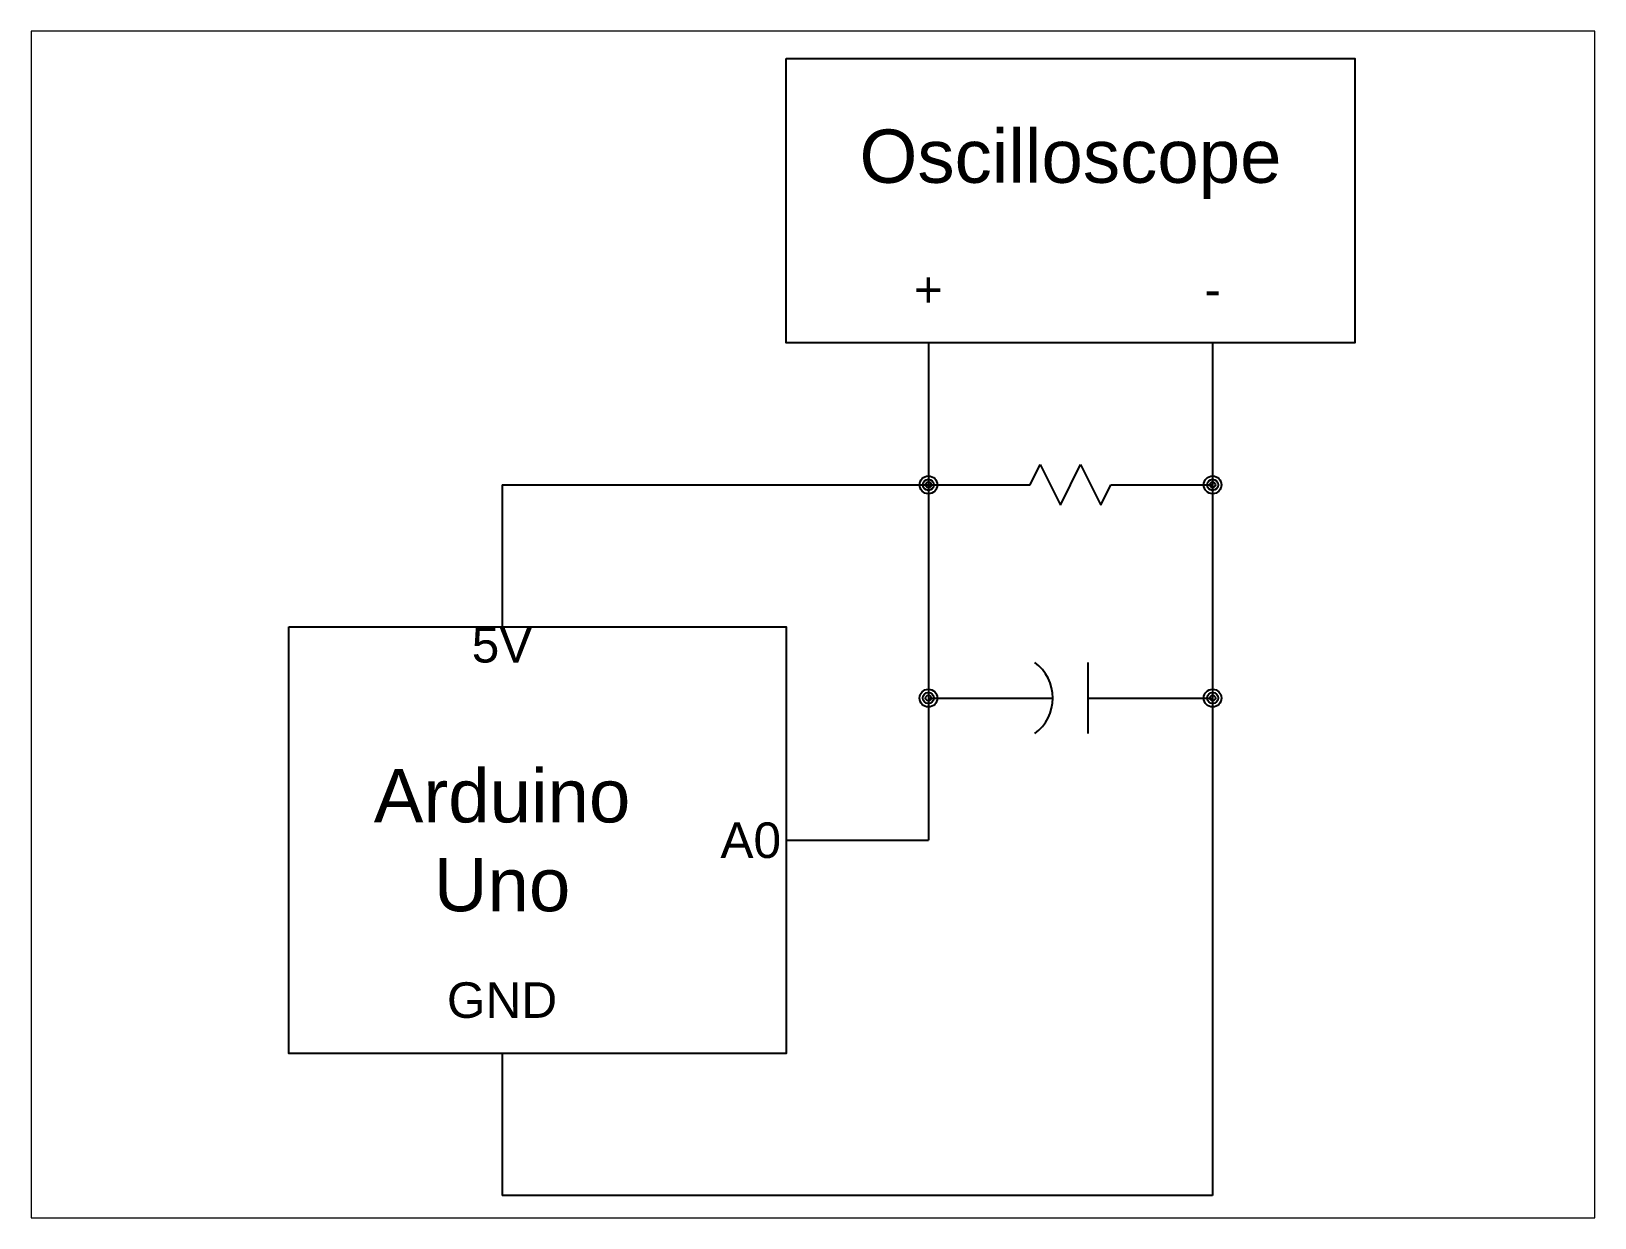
# Paper-space layout 'Layout1' of a CAD drawing. Header units: millimetres. Extents: x 0 to 257, y 0 to 195.
# The model-space entities are those that its viewports show. They can reach past a viewport. Long polylines and large blocks are cut down to what shows.
import ezdxf
from ezdxf.enums import TextEntityAlignment as Align

# ---------------------------------------------------------------- set-up
doc = ezdxf.new("R2010")
doc.units = ezdxf.units.MM
doc.layers.add('SYMS', color=7, linetype='Continuous')
doc.styles.get("Standard").update_dxf_attribs({"font": 'arial.ttf'})
doc.styles.add('WD', font='romans.shx')

# ---------------------------------------------------------------- blocks, each defined once
blk = doc.blocks.new('HRE1')
for p, q in [((-0.125, 0), (-0.0938, 0.0625)), ((-0.0938, 0.0625), (-0.0312, -0.0625)), ((-0.0312, -0.0625), (0.0312, 0.0625)), ((0.0312, 0.0625), (0.0938, -0.0625)), ((0.0938, -0.0625), (0.125, 0))]:
    blk.add_line(p, q)
at = {"style": 'WD'}
for tag, width, p in [('INST', 0.7, (0, 0.8883)), ('LOC', 0.7, (0, 0.7187)), ('DESC1', 0.7, (0, 0.5625)), ('DESC2', 0.7, (0, 0.4062)), ('RATING1', 0.9, (0.0055, 0.0938))]:
    blk.add_attdef(tag, text='', height=0.125, dxfattribs=dict(at, width=width)).set_placement(p, align=Align.CENTER)
blk.add_attdef('TAG1', text='', height=0.125, dxfattribs=at).set_placement((0, 0.25), align=Align.CENTER)
for tag, p, height, flags in [('FAMILY', (0.2047, 0.1523), 0.01, 9), ('X4TERM01', (-0.125, 0), 0.0125, 1), ('X1TERM02', (0.125, 0), 0.0125, 1)]:
    blk.add_attdef(tag, p, '', height=height, dxfattribs=dict(at, flags=flags))
at = {"linetype": 'Continuous', "style": 'WD', "flags": 9}
for tag, p in [('MFG', (0.2278, 0.0887)), ('CAT', (0.2297, 0.1082)), ('ASSYCODE', (0.2188, 0.0625))]:
    blk.add_attdef(tag, text='', height=0.01, dxfattribs=at).set_placement(p, align=Align.CENTER)
at = {"linetype": 'Continuous', "style": 'WD', "flags": 8}
blk.add_attdef('TERM01', text='', height=0.125, dxfattribs=at).set_placement((-0.2188, -0.0314), align=Align.TOP_RIGHT)
blk.add_attdef('TERM02', text='', height=0.125, dxfattribs=at).set_placement((0.2188, -0.0314), align=Align.TOP_LEFT)
at = {"style": 'WD', "width": 0.9}
blk.add_attdef('RATING2', text='', height=0.125, dxfattribs=at).set_placement((0.0055, -0.1876), align=Align.TOP_CENTER)
blk = doc.blocks.new('HCA1')
blk.add_line((-0.0312, 0.0625), (-0.0312, -0.0625))
blk.add_arc((0.1094, 0), 0.0781, 126.8699, 233.1301)
at = {"style": 'WD'}
for tag, width, p in [('INST', 0.7, (0, 0.8883)), ('LOC', 0.7, (0, 0.7187)), ('DESC1', 0.7, (0, 0.5625)), ('DESC2', 0.7, (0, 0.4062)), ('RATING1', 0.9, (0.0055, 0.0938))]:
    blk.add_attdef(tag, text='', height=0.125, dxfattribs=dict(at, width=width)).set_placement(p, align=Align.CENTER)
blk.add_attdef('TAG1', text='', height=0.125, dxfattribs=at).set_placement((0, 0.25), align=Align.CENTER)
for tag, p, height, flags in [('FAMILY', (0.2047, 0.1523), 0.01, 9), ('X4TERM01', (-0.0312, 0), 0.0125, 1), ('X1TERM02', (0.0312, 0), 0.0125, 1)]:
    blk.add_attdef(tag, p, '', height=height, dxfattribs=dict(at, flags=flags))
at = {"linetype": 'Continuous', "style": 'WD', "flags": 9}
for tag, p in [('CAT', (0.2297, 0.1082)), ('MFG', (0.2278, 0.0887)), ('ASSYCODE', (0.2188, 0.0625))]:
    blk.add_attdef(tag, text='', height=0.01, dxfattribs=at).set_placement(p, align=Align.CENTER)
at = {"linetype": 'Continuous', "style": 'WD', "flags": 8}
blk.add_attdef('TERM01', text='', height=0.125, dxfattribs=at).set_placement((-0.0938, -0.047), align=Align.TOP_RIGHT)
blk.add_attdef('TERM02', text='', height=0.125, dxfattribs=at).set_placement((0.0938, -0.047), align=Align.TOP_LEFT)
at = {"style": 'WD', "width": 0.9}
blk.add_attdef('RATING2', text='', height=0.125, dxfattribs=at).set_placement((0.0055, -0.2032), align=Align.TOP_CENTER)
blk = doc.blocks.new('WDDOT')
for radius in [0.03, 0.0187, 0.00929]:
    blk.add_circle((0, 0), radius)

msp = doc.modelspace()

# ---------------------------------------------------------------- linework, layer by layer
for p, q in [((840, 190), (840, 170)), ((880, 190), (880, 170)), ((780, 170), (780, 150)), ((780, 170), (840, 170)), ((840, 170), (840, 120)), ((840, 170), (854.31, 170)), ((865.69, 170), (880, 170)), ((880, 170), (880, 70)), ((840, 140), (857.5, 140)), ((862.5, 140), (880, 140)), ((820, 120), (840, 120)), ((780, 90), (780, 70)), ((880, 70), (780, 70))]:
    msp.add_line(p, q)
for points in [[(820, 230), (900, 230), (900, 190), (820, 190)], [(750, 150), (820, 150), (820, 90), (750, 90)]]:
    msp.add_lwpolyline(points, close=True)

# ---------------------------------------------------------------- block references
at = {"layer": 'SYMS'}
for name, p, xscale, yscale, zscale in [('HRE1', (860, 170), 45.52845528455554, 45.52845528455554, 45.52845528455554), ('WDDOT', (840, 170), 41.66666666666509, 41.66666666666509, 41.66666666666509), ('WDDOT', (880, 170), 41.66666666666509, 41.66666666666509, 41.66666666666509), ('WDDOT', (840, 140), 41.66666666666509, 41.66666666666509, 41.66666666666509), ('WDDOT', (880, 140), 41.66666666666509, 41.66666666666509, 41.66666666666509)]:
    msp.add_blockref(name, p, dxfattribs=dict(at, xscale=xscale, yscale=yscale, zscale=zscale))
at = {"layer": 'SYMS', "xscale": 80, "yscale": 80, "zscale": 80, "rotation": 180}
msp.add_blockref('HCA1', (860, 140), dxfattribs=at)

# ---------------------------------------------------------------- texts
at = {"attachment_point": 1}
for s, width, heights, insert, char_height in [('\\pxqc;Oscilloscope', 60, [10], (830, 220), 7.5), ('\\pxqc;+', 20, [10], (830, 200), 5), ('\\pxqc;-', 20, [10], (870, 200), 5), ('\\pxqc;5V', 20, [10], (770, 150), 5), ('\\pxqc;Arduino\\PUno', 40, [30], (760, 130), 7.5), ('\\pxqc;A0', 10, [10], (810, 122.5), 5), ('\\pxqc;GND', 20, [10], (770, 100), 5)]:
    msp.add_mtext_dynamic_manual_height_columns(s, width=width, gutter_width=12.5, heights=heights, dxfattribs=dict(at, insert=insert, char_height=char_height))

psp = doc.layouts.get("Layout1")

# ---------------------------------------------------------------- viewports
at = {"layer": '0'}
psp.add_viewport(center=(128.5, 97.5), size=(257, 195), view_center_point=(823.76, 150.35), view_height=166.9497, dxfattribs=at)

doc.saveas('drawing.dxf')
